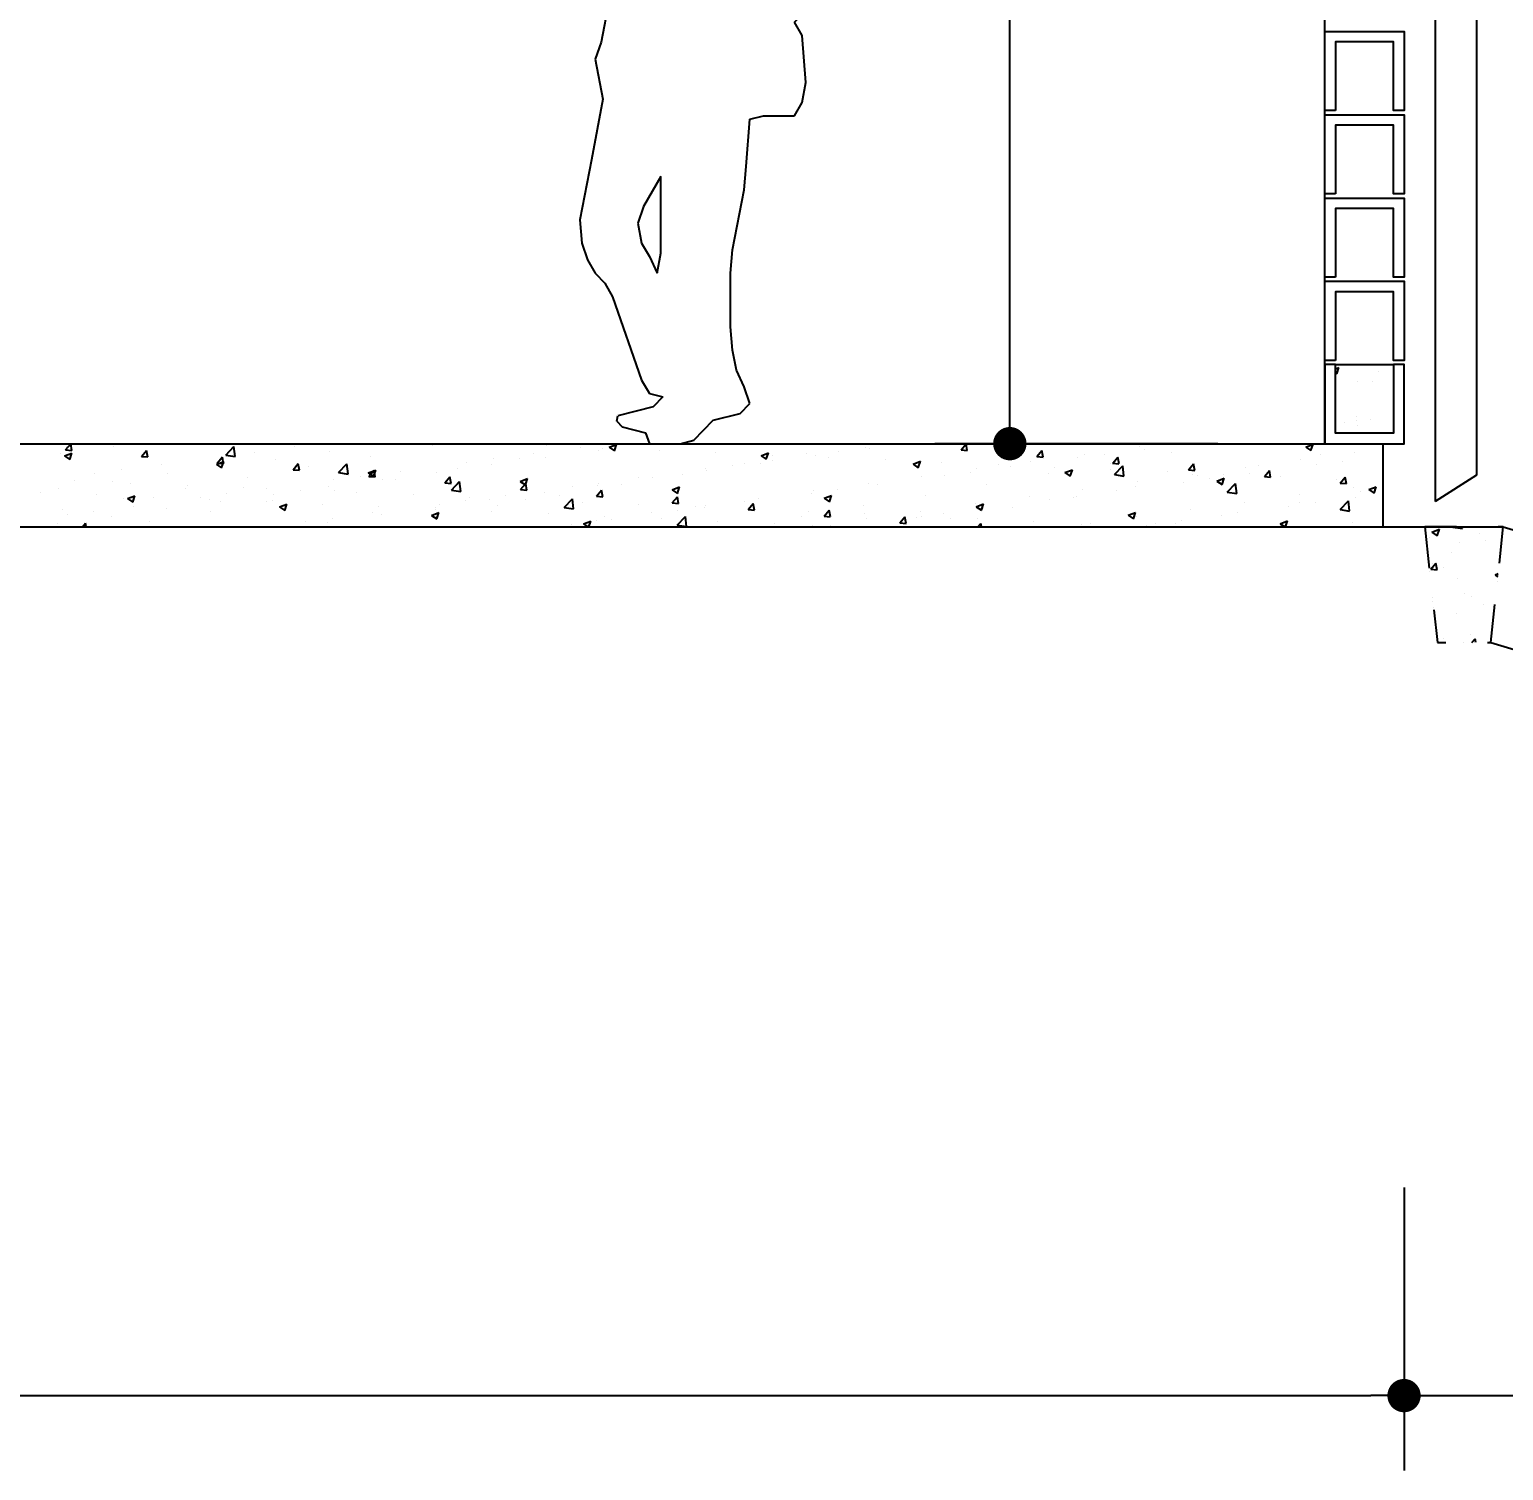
# Model space of a CAD drawing. Extents: x -7.8 to 27.4, y 2.6 to 15.1.
# Drawn here: x 13.325 to 16.866, y 2.578 to 6.039 of the extents above; entities that cross this region are included whole.
import ezdxf

# ---------------------------------------------------------------- set-up
doc = ezdxf.new("R2010")
doc.units = 0
doc.header["$LTSCALE"] = 0.01
doc.header["$PDSIZE"] = -5
doc.linetypes.add('HIDDEN', pattern=[9.525, 6.35, -3.175])
doc.layers.get('0').update_dxf_attribs({"linetype": 'CONTINUOUS'})
doc.layers.get('DEFPOINTS').update_dxf_attribs({"linetype": 'CONTINUOUS'})
for name, color, linetype in [('ANOTAÇÕES', 142, 'CONTINUOUS'), ('CORTE', 7, 'CONTINUOUS'), ('FINO', 141, 'CONTINUOUS')]:
    doc.layers.add(name, color=color, linetype=linetype)
doc.styles.get("Standard").update_dxf_attribs({"font": 'arial.ttf'})
doc.dimstyles.get("Standard").update_dxf_attribs({"dimtxt": 0.15, "dimasz": 0.08, "dimexe": 0.18, "dimexo": 0.0625, "dimgap": 0.05, "dimtad": 1, "dimtoh": 1, "dimzin": 0, "dimblk": 'DOT', "dimcen": 0.09, "dimazin": 3, "dimtfac": 1, "dimtofl": 0, "dimtmove": 0, "dimatfit": 3})

# ---------------------------------------------------------------- blocks, each defined once
blk = doc.blocks.new('3K72D')
at = {"color": 0, "linetype": 'BYBLOCK'}
for p, q in [((-0.013932, 1.750716), (-0.041796, 1.734672)), ((0.051084, 1.766772), (-0.013932, 1.750716)), ((0.088248, 1.766772), (0.051084, 1.766772)), ((0.116112, 1.750716), (0.088248, 1.766772)), ((0.14862, 1.7427), (0.116112, 1.750716)), ((0.176496, 1.726644), (0.14862, 1.7427)), ((-0.041796, 1.734672), (-0.065028, 1.710588)), ((-0.065028, 1.710588), (-0.060384, 1.654416)), ((0.18114, 1.67046), (0.176496, 1.726644)), ((0.171852, 1.622304), (0.18114, 1.67046)), ((-0.060384, 1.654416), (-0.065028, 1.598232)), ((-0.065028, 1.598232), (-0.041796, 1.57416)), ((0.157908, 1.582176), (0.171852, 1.622304)), ((-0.041796, 1.57416), (-0.027864, 1.53402)), ((0.167208, 1.53402), (0.157908, 1.582176)), ((-0.027864, 1.53402), (0.004644, 1.526004)), ((0.004644, 1.526004), (0, 1.46982)), ((0.195072, 1.517976), (0.167208, 1.53402)), ((0.2508, 1.46982), (0.195072, 1.517976)), ((0, 1.46982), (-0.02322, 1.445748)), ((0.274032, 1.445748), (0.2508, 1.46982)), ((-0.02322, 1.445748), (-0.041796, 1.413636)), ((0.301896, 1.429692), (0.274032, 1.445748)), ((0.315828, 1.389564), (0.301896, 1.429692)), ((-0.065028, 1.389564), (-0.083604, 1.357464)), ((-0.041796, 1.413636), (-0.065028, 1.389564)), ((0.315828, 1.325352), (0.315828, 1.389564)), ((-0.083604, 1.357464), (-0.111468, 1.277196)), ((0.325116, 1.277196), (0.315828, 1.325352)), ((-0.111468, 1.277196), (-0.116112, 1.221024)), ((0.325116, 1.212996), (0.325116, 1.277196)), ((-0.116112, 1.221024), (-0.171852, 1.060512)), ((0.334404, 1.16484), (0.325116, 1.212996)), ((0.32976, 1.108656), (0.334404, 1.16484)), ((0.315828, 1.068528), (0.32976, 1.108656)), ((0.297252, 1.036428), (0.315828, 1.068528)), ((-0.171852, 1.060512), (-0.190428, 0.9642)), ((0.274032, 1.012356), (0.297252, 1.036428)), ((0.292608, 0.980244), (0.274032, 1.012356)), ((-0.190428, 0.9642), (-0.20436, 0.924072)), ((0.301896, 0.867888), (0.292608, 0.980244)), ((-0.20436, 0.924072), (-0.185784, 0.82776)), ((0.292608, 0.819732), (0.301896, 0.867888)), ((-0.185784, 0.82776), (-0.213648, 0.682188)), ((0.274032, 0.787632), (0.292608, 0.819732)), ((0.157908, 0.666132), (0.167208, 0.779604)), ((0.167208, 0.779604), (0.199716, 0.787632)), ((0.199716, 0.787632), (0.274032, 0.787632)), ((-0.213648, 0.682188), (-0.241512, 0.53772)), ((-0.04644, 0.64206), (-0.088248, 0.569832)), ((-0.04644, 0.457464), (-0.04644, 0.64206)), ((0.153264, 0.60996), (0.157908, 0.666132)), ((0.1254, 0.465492), (0.153264, 0.60996)), ((-0.088248, 0.569832), (-0.10218, 0.529704)), ((-0.241512, 0.53772), (-0.236868, 0.481548)), ((-0.10218, 0.529704), (-0.092892, 0.481548)), ((-0.236868, 0.481548), (-0.222936, 0.44142)), ((-0.092892, 0.481548), (-0.074316, 0.449436)), ((0.120756, 0.409308), (0.1254, 0.465492)), ((-0.222936, 0.44142), (-0.20436, 0.409308)), ((-0.074316, 0.449436), (-0.05574, 0.409308)), ((-0.05574, 0.409308), (-0.04644, 0.457464)), ((-0.20436, 0.409308), (-0.18114, 0.385236)), ((0.120756, 0.280896), (0.120756, 0.409308)), ((-0.18114, 0.385236), (-0.162564, 0.353136)), ((-0.162564, 0.353136), (-0.092892, 0.152484)), ((0.1254, 0.224724), (0.120756, 0.280896)), ((0.134688, 0.176568), (0.1254, 0.224724)), ((-0.092892, 0.152484), (-0.074316, 0.120384)), ((0.153264, 0.13644), (0.134688, 0.176568)), ((-0.074316, 0.120384), (-0.041796, 0.112356)), ((-0.041796, 0.112356), (-0.065028, 0.088284)), ((0.167208, 0.096312), (0.153264, 0.13644)), ((-0.065028, 0.088284), (-0.150324, 0.067224)), ((0.07896, 0.056184), (0.143976, 0.072228)), ((0.143976, 0.072228), (0.167208, 0.096312)), ((-0.15264, 0.053928), (-0.150324, 0.067224)), ((-0.15264, 0.053928), (-0.139332, 0.040128)), ((-0.139332, 0.040128), (-0.08346, 0.02634)), ((0.032508, 0.008028), (0.07896, 0.056184)), ((-0.08346, 0.02634), (-0.074316, 0)), ((-0.074316, 0), (0, 0)), ((0, 0), (0.032508, 0.008028))]:
    blk.add_line(p, q, dxfattribs=at)
blk = doc.blocks.new('*X20')
at = {"layer": 'FINO'}
for p, q in [((13.3282, 5.0445), (13.3282, 5.0445)), ((13.3282, 5.0445), (13.3282, 5.0445)), ((13.4076, 5.0445), (13.4076, 5.0445)), ((13.4076, 5.0445), (13.4076, 5.0445)), ((13.4117, 5.0297), (13.424, 5.0443)), ((13.4117, 5.0297), (13.4269, 5.0284)), ((13.4142, 5.0385), (13.4142, 5.0385)), ((13.4202, 5.0445), (13.4202, 5.0445)), ((13.4202, 5.0445), (13.4202, 5.0445)), ((13.4202, 5.0445), (13.4202, 5.0445)), ((13.4269, 5.0283), (13.424, 5.0443)), ((13.4289, 5.0445), (13.4289, 5.0445)), ((13.4289, 5.0445), (13.4289, 5.0445)), ((13.5272, 5.0378), (13.5272, 5.0378)), ((13.536, 5.0445), (13.536, 5.0445)), ((13.5468, 5.0445), (13.5468, 5.0445)), ((13.5468, 5.0445), (13.5468, 5.0445)), ((13.5468, 5.0445), (13.5468, 5.0445)), ((13.5835, 5.0445), (13.5835, 5.0445)), ((13.5835, 5.0445), (13.5835, 5.0445)), ((13.5835, 5.0445), (13.5835, 5.0445)), ((13.5939, 5.0138), (13.6062, 5.0284)), ((13.6431, 5.0445), (13.6431, 5.0445)), ((13.6734, 5.0445), (13.6734, 5.0445)), ((13.6734, 5.0445), (13.6734, 5.0445)), ((13.6734, 5.0445), (13.6734, 5.0445)), ((13.7594, 5.0445), (13.7594, 5.0445)), ((13.7594, 5.0445), (13.7594, 5.0445)), ((13.7594, 5.0445), (13.7594, 5.0445)), ((13.7964, 5.0172), (13.8162, 5.0378)), ((13.8, 5.0445), (13.8, 5.0445)), ((13.8, 5.0445), (13.8, 5.0445)), ((13.8, 5.0445), (13.8, 5.0445)), ((13.819, 5.0137), (13.8162, 5.0378)), ((13.8573, 5.0445), (13.8573, 5.0445)), ((13.8573, 5.0445), (13.8573, 5.0445)), ((13.9266, 5.0445), (13.9266, 5.0445)), ((13.9266, 5.0445), (13.9266, 5.0445)), ((13.9266, 5.0445), (13.9266, 5.0445)), ((13.9352, 5.0445), (13.9352, 5.0445)), ((13.9352, 5.0445), (13.9352, 5.0445)), ((13.9352, 5.0445), (13.9352, 5.0445)), ((13.962, 5.0366), (13.962, 5.0366)), ((13.9644, 5.0445), (13.9644, 5.0445)), ((14.0223, 5.0445), (14.0223, 5.0445)), ((14.0532, 5.0445), (14.0532, 5.0445)), ((14.0532, 5.0445), (14.0532, 5.0445)), ((14.0532, 5.0445), (14.0532, 5.0445)), ((14.1111, 5.0445), (14.1111, 5.0445)), ((14.1111, 5.0445), (14.1111, 5.0445)), ((14.1111, 5.0445), (14.1111, 5.0445)), ((14.1771, 5.0433), (14.1771, 5.0433)), ((14.1786, 5.0445), (14.1786, 5.0445)), ((14.1786, 5.0445), (14.1786, 5.0445)), ((14.1798, 5.0445), (14.1798, 5.0445)), ((14.1798, 5.0445), (14.1798, 5.0445)), ((14.1798, 5.0445), (14.1798, 5.0445)), ((14.2857, 5.0445), (14.2857, 5.0445)), ((14.2857, 5.0445), (14.2857, 5.0445)), ((14.287, 5.0445), (14.287, 5.0445)), ((14.287, 5.0445), (14.287, 5.0445)), ((14.287, 5.0445), (14.287, 5.0445)), ((14.2925, 5.0395), (14.2925, 5.0395)), ((14.3064, 5.0445), (14.3064, 5.0445)), ((14.3064, 5.0445), (14.3064, 5.0445)), ((14.3064, 5.0445), (14.3064, 5.0445)), ((14.3928, 5.0445), (14.3928, 5.0445)), ((14.433, 5.0445), (14.433, 5.0445)), ((14.433, 5.0445), (14.433, 5.0445)), ((14.433, 5.0445), (14.433, 5.0445)), ((14.4629, 5.0445), (14.4629, 5.0445)), ((14.5596, 5.0445), (14.5596, 5.0445)), ((14.5596, 5.0445), (14.5596, 5.0445)), ((14.5671, 5.0397), (14.5671, 5.0397)), ((14.607, 5.0445), (14.607, 5.0445)), ((14.607, 5.0445), (14.607, 5.0445)), ((14.6387, 5.0445), (14.6387, 5.0445)), ((14.6496, 5.0346), (14.6496, 5.0346)), ((14.6862, 5.0445), (14.6862, 5.0445)), ((14.6862, 5.0445), (14.6862, 5.0445)), ((14.696, 5.0418), (14.696, 5.0418)), ((14.7026, 5.034), (14.7026, 5.034)), ((14.7142, 5.0445), (14.7142, 5.0445)), ((14.7173, 5.036), (14.7351, 5.0428)), ((14.7173, 5.0359), (14.73, 5.0274)), ((14.73, 5.0274), (14.7351, 5.0428)), ((14.8128, 5.0445), (14.8128, 5.0445)), ((14.8128, 5.0445), (14.8128, 5.0445)), ((14.8146, 5.0445), (14.8146, 5.0445)), ((14.8146, 5.0445), (14.8146, 5.0445)), ((14.8213, 5.0445), (14.8213, 5.0445)), ((14.9394, 5.0445), (14.9394, 5.0445)), ((14.9394, 5.0445), (14.9394, 5.0445)), ((14.9905, 5.0445), (14.9905, 5.0445)), ((14.9905, 5.0445), (14.9905, 5.0445)), ((15.0355, 5.0445), (15.0355, 5.0445)), ((15.0355, 5.0445), (15.0355, 5.0445)), ((15.066, 5.0445), (15.066, 5.0445)), ((15.066, 5.0445), (15.066, 5.0445)), ((15.1426, 5.0445), (15.1426, 5.0445)), ((15.1664, 5.0445), (15.1664, 5.0445)), ((15.1664, 5.0445), (15.1664, 5.0445)), ((15.1926, 5.0445), (15.1926, 5.0445)), ((15.1926, 5.0445), (15.1926, 5.0445)), ((15.3192, 5.0445), (15.3192, 5.0445)), ((15.3192, 5.0445), (15.3192, 5.0445)), ((15.3332, 5.0343), (15.3332, 5.0343)), ((15.3423, 5.0445), (15.3423, 5.0445)), ((15.3423, 5.0445), (15.3423, 5.0445)), ((15.3423, 5.0445), (15.3423, 5.0445)), ((15.3428, 5.0338), (15.3428, 5.0338)), ((15.3568, 5.0445), (15.3568, 5.0445)), ((15.3568, 5.0445), (15.3568, 5.0445)), ((15.3916, 5.0445), (15.3957, 5.0441)), ((15.3957, 5.044), (15.3956, 5.0445)), ((15.4106, 5.0445), (15.4106, 5.0445)), ((15.4106, 5.0445), (15.4106, 5.0445)), ((15.4458, 5.0445), (15.4458, 5.0445)), ((15.4458, 5.0445), (15.4458, 5.0445)), ((15.4639, 5.0445), (15.4639, 5.0445)), ((15.4639, 5.0445), (15.4639, 5.0445)), ((15.5181, 5.0445), (15.5181, 5.0445)), ((15.5181, 5.0445), (15.5181, 5.0445)), ((15.5181, 5.0445), (15.5181, 5.0445)), ((15.5627, 5.0295), (15.575, 5.0441)), ((15.5627, 5.0295), (15.5779, 5.0282)), ((15.571, 5.0445), (15.571, 5.0445)), ((15.5724, 5.0445), (15.5724, 5.0445)), ((15.5724, 5.0445), (15.5724, 5.0445)), ((15.5779, 5.0281), (15.575, 5.044)), ((15.6603, 5.0124), (15.6801, 5.033)), ((15.6829, 5.0089), (15.6801, 5.033)), ((15.694, 5.0445), (15.694, 5.0445)), ((15.694, 5.0445), (15.694, 5.0445)), ((15.694, 5.0445), (15.694, 5.0445)), ((15.699, 5.0445), (15.699, 5.0445)), ((15.699, 5.0445), (15.699, 5.0445)), ((15.7852, 5.0445), (15.7852, 5.0445)), ((15.7852, 5.0445), (15.7852, 5.0445)), ((15.8256, 5.0445), (15.8256, 5.0445)), ((15.8256, 5.0445), (15.8256, 5.0445)), ((15.8699, 5.0445), (15.8699, 5.0445)), ((15.8699, 5.0445), (15.8699, 5.0445)), ((15.8699, 5.0445), (15.8699, 5.0445)), ((15.8923, 5.0445), (15.8923, 5.0445)), ((15.9522, 5.0445), (15.9522, 5.0445)), ((15.9522, 5.0445), (15.9522, 5.0445)), ((15.9906, 5.0377), (15.9906, 5.0377)), ((16.0029, 5.0311), (16.0029, 5.0311)), ((16.0458, 5.0445), (16.0458, 5.0445)), ((16.0458, 5.0445), (16.0458, 5.0445)), ((16.0458, 5.0445), (16.0458, 5.0445)), ((16.0788, 5.0445), (16.0788, 5.0445)), ((16.0788, 5.0445), (16.0788, 5.0445)), ((16.1047, 5.0445), (16.1047, 5.0445)), ((16.2053, 5.0445), (16.2053, 5.0445)), ((16.2053, 5.0445), (16.2053, 5.0445)), ((16.2136, 5.0445), (16.2136, 5.0445)), ((16.2136, 5.0445), (16.2136, 5.0445)), ((16.2216, 5.0445), (16.2216, 5.0445)), ((16.3207, 5.0445), (16.3207, 5.0445)), ((16.3319, 5.0445), (16.3319, 5.0445)), ((16.3319, 5.0445), (16.3319, 5.0445)), ((16.3909, 5.0365), (16.4087, 5.0433)), ((16.3909, 5.0365), (16.4035, 5.028)), ((16.3975, 5.0445), (16.3975, 5.0445)), ((16.4035, 5.028), (16.4087, 5.0433)), ((16.4585, 5.0445), (16.4585, 5.0445)), ((16.4585, 5.0445), (16.4585, 5.0445)), ((16.5349, 5.0445), (16.5349, 5.0445)), ((16.5349, 5.0445), (16.5349, 5.0445)), ((16.5734, 5.0445), (16.5734, 5.0445)), ((16.5745, 5.0435), (16.5745, 5.0435)), ((16.577, 5.0412), (16.577, 5.0412)), ((13.3989, 5.0215), (13.3989, 5.0215)), ((13.4088, 5.0151), (13.4266, 5.0219)), ((13.4088, 5.015), (13.4215, 5.0065)), ((13.4215, 5.0065), (13.4266, 5.0219)), ((13.5939, 5.0138), (13.6091, 5.0125)), ((13.6091, 5.0124), (13.6062, 5.0283)), ((13.6418, 4.9944), (13.6418, 4.9944)), ((13.7739, 4.9947), (13.7917, 5.0015)), ((13.7739, 4.9947), (13.7865, 4.9862)), ((13.7761, 4.9979), (13.7884, 5.0125)), ((13.7761, 4.9979), (13.7913, 4.9965)), ((13.7865, 4.9862), (13.7917, 5.0015)), ((13.7913, 4.9964), (13.7884, 5.0124)), ((13.7964, 5.0172), (13.819, 5.0137)), ((13.8022, 5.0155), (13.8022, 5.0155)), ((13.8658, 5.0239), (13.8658, 5.0239)), ((13.9148, 5.0064), (13.9148, 5.0064)), ((13.9583, 4.9819), (13.9705, 4.9965)), ((13.9735, 4.9805), (13.9705, 4.9964)), ((14.0467, 5.0255), (14.0467, 5.0255)), ((14.0675, 4.9752), (14.0873, 4.9958)), ((14.0901, 4.9717), (14.0873, 4.9958)), ((14.1443, 5.014), (14.1443, 5.014)), ((14.3758, 4.9997), (14.3758, 4.9997)), ((14.4342, 4.9941), (14.4342, 4.9941)), ((14.4394, 5.008), (14.4394, 5.008)), ((14.5015, 5.0091), (14.5015, 5.0091)), ((14.5356, 5.0207), (14.5356, 5.0207)), ((14.5647, 5.012), (14.5647, 5.012)), ((14.693, 5.0282), (14.693, 5.0282)), ((14.8382, 5.0283), (14.8382, 5.0283)), ((14.9738, 5.0225), (14.9738, 5.0225)), ((15.0429, 4.9965), (15.0429, 4.9965)), ((15.0805, 4.9969), (15.0805, 4.9969)), ((15.0824, 5.0156), (15.1002, 5.0224)), ((15.0824, 5.0156), (15.095, 5.0071)), ((15.095, 5.0071), (15.1002, 5.0224)), ((15.1092, 5.0048), (15.1092, 5.0048)), ((15.1094, 5.0168), (15.1094, 5.0168)), ((15.191, 5.0219), (15.191, 5.0219)), ((15.2124, 5.0159), (15.2124, 5.0159)), ((15.245, 5.0111), (15.245, 5.0111)), ((15.2696, 5.0259), (15.2696, 5.0259)), ((15.3806, 5.0054), (15.3806, 5.0054)), ((15.4474, 4.9953), (15.4652, 5.0021)), ((15.4474, 4.9953), (15.46, 4.9867)), ((15.46, 4.9867), (15.4652, 5.0021)), ((15.5162, 4.9996), (15.5162, 4.9996)), ((15.6518, 4.9939), (15.6518, 4.9939)), ((15.6603, 5.0124), (15.6829, 5.0089)), ((15.7304, 5.0024), (15.7304, 5.0024)), ((15.7449, 5.0136), (15.7571, 5.0282)), ((15.7449, 5.0136), (15.76, 5.0123)), ((15.7601, 5.0122), (15.7571, 5.0281)), ((15.8432, 5.0101), (15.8432, 5.0101)), ((15.8587, 5.0187), (15.8587, 5.0187)), ((15.9067, 5.0184), (15.9067, 5.0184)), ((15.9212, 4.9975), (15.9212, 4.9975)), ((15.927, 4.9977), (15.9422, 4.9963)), ((15.9271, 4.9977), (15.9393, 5.0123)), ((15.9423, 4.9962), (15.9393, 5.0121)), ((16.0693, 5.023), (16.0693, 5.023)), ((16.1093, 4.9817), (16.1215, 4.9963)), ((16.1244, 4.9803), (16.1215, 4.9962)), ((16.3781, 5.0064), (16.3781, 5.0064)), ((16.4167, 4.9942), (16.4167, 4.9942)), ((16.4264, 5.018), (16.4264, 5.018)), ((16.4803, 5.0026), (16.4803, 5.0026)), ((16.5086, 5.0243), (16.5086, 5.0243)), ((16.5765, 5.0152), (16.5765, 5.0152)), ((16.577, 5.0153), (16.577, 5.0153)), ((16.577, 4.9946), (16.577, 4.9946)), ((16.577, 4.9946), (16.577, 4.9946)), ((13.482, 4.9734), (13.482, 4.9734)), ((13.5456, 4.9817), (13.5456, 4.9817)), ((13.6561, 4.9723), (13.6561, 4.9723)), ((13.7865, 4.9902), (13.7865, 4.9902)), ((13.8481, 4.9632), (13.8481, 4.9632)), ((13.9583, 4.9819), (13.9734, 4.9806)), ((13.9962, 4.9886), (13.9962, 4.9886)), ((14.0675, 4.9751), (14.0901, 4.9716)), ((14.1192, 4.9659), (14.1192, 4.9659)), ((14.1389, 4.9744), (14.1567, 4.9812)), ((14.1389, 4.9744), (14.1515, 4.9658)), ((14.1404, 4.966), (14.1556, 4.9647)), ((14.1405, 4.966), (14.1527, 4.9806)), ((14.1515, 4.9658), (14.1567, 4.9812)), ((14.1557, 4.9646), (14.1527, 4.9805)), ((14.174, 4.9588), (14.174, 4.9588)), ((14.2052, 4.9583), (14.2052, 4.9583)), ((14.2154, 4.9785), (14.2154, 4.9785)), ((14.3023, 4.975), (14.3023, 4.975)), ((14.3227, 4.9501), (14.3349, 4.9646)), ((14.3378, 4.9486), (14.3349, 4.9645)), ((14.3533, 4.9837), (14.3533, 4.9837)), ((14.5039, 4.954), (14.5217, 4.9609)), ((14.5166, 4.9455), (14.5217, 4.9609)), ((14.789, 4.9627), (14.789, 4.9627)), ((14.8218, 4.9627), (14.8218, 4.9627)), ((14.8947, 4.9711), (14.8947, 4.9711)), ((14.9494, 4.9838), (14.9494, 4.9838)), ((14.9522, 4.9806), (14.9522, 4.9806)), ((15.013, 4.9922), (15.013, 4.9922)), ((15.468, 4.9655), (15.468, 4.9655)), ((15.523, 4.9679), (15.523, 4.9679)), ((15.5865, 4.9763), (15.5865, 4.9763)), ((15.6, 4.9845), (15.6, 4.9845)), ((15.6827, 4.9889), (15.6827, 4.9889)), ((15.773, 4.9721), (15.773, 4.9721)), ((15.7874, 4.9882), (15.7874, 4.9882)), ((15.8124, 4.9749), (15.8302, 4.9817)), ((15.8124, 4.9749), (15.8251, 4.9664)), ((15.8251, 4.9664), (15.8302, 4.9817)), ((15.923, 4.9824), (15.923, 4.9824)), ((15.9314, 4.9704), (15.9511, 4.991)), ((15.9314, 4.9703), (15.954, 4.9668)), ((15.9539, 4.9668), (15.9511, 4.991)), ((16.0585, 4.9767), (16.0585, 4.9767)), ((16.1092, 4.9817), (16.1244, 4.9804)), ((16.1179, 4.9711), (16.1179, 4.9711)), ((16.1301, 4.9672), (16.1301, 4.9672)), ((16.1601, 4.9604), (16.1601, 4.9604)), ((16.1775, 4.9546), (16.1953, 4.9614)), ((16.1901, 4.9461), (16.1953, 4.9614)), ((16.1941, 4.971), (16.1941, 4.971)), ((16.2462, 4.9873), (16.2462, 4.9873)), ((16.2563, 4.9731), (16.2563, 4.9731)), ((16.2783, 4.9926), (16.2783, 4.9926)), ((16.2914, 4.9658), (16.3066, 4.9644)), ((16.2915, 4.9658), (16.3037, 4.9804)), ((16.3066, 4.9643), (16.3037, 4.9803)), ((16.3297, 4.9653), (16.3297, 4.9653)), ((16.4653, 4.9595), (16.4653, 4.9595)), ((16.4736, 4.9498), (16.4859, 4.9644)), ((16.4888, 4.9484), (16.4859, 4.9643)), ((16.577, 4.969), (16.577, 4.969)), ((13.3508, 4.9274), (13.3508, 4.9274)), ((13.3958, 4.937), (13.3958, 4.937)), ((13.4329, 4.9558), (13.4329, 4.9558)), ((13.5241, 4.9532), (13.5241, 4.9532)), ((13.5685, 4.95), (13.5685, 4.95)), ((13.7, 4.9378), (13.7, 4.9378)), ((13.704, 4.9443), (13.704, 4.9443)), ((13.799, 4.9237), (13.799, 4.9237)), ((13.8396, 4.9386), (13.8396, 4.9386)), ((13.8952, 4.9364), (13.8952, 4.9364)), ((13.9752, 4.9329), (13.9752, 4.9329)), ((14.0436, 4.9409), (14.0436, 4.9409)), ((14.0556, 4.9575), (14.0556, 4.9575)), ((14.0571, 4.9328), (14.0571, 4.9328)), ((14.1108, 4.9271), (14.1108, 4.9271)), ((14.3226, 4.9501), (14.3378, 4.9487)), ((14.3386, 4.9331), (14.3583, 4.9538)), ((14.3386, 4.9331), (14.3612, 4.9296)), ((14.3611, 4.9296), (14.3583, 4.9537)), ((14.5039, 4.954), (14.5166, 4.9455)), ((14.5048, 4.9341), (14.5171, 4.9487)), ((14.5048, 4.9341), (14.52, 4.9328)), ((14.52, 4.9327), (14.5171, 4.9486)), ((14.5616, 4.9274), (14.5616, 4.9274)), ((14.6292, 4.9416), (14.6292, 4.9416)), ((14.687, 4.9182), (14.6993, 4.9328)), ((14.6899, 4.9437), (14.6899, 4.9437)), ((14.6928, 4.95), (14.6928, 4.95)), ((14.7022, 4.9167), (14.6993, 4.9327)), ((14.7466, 4.9457), (14.7466, 4.9457)), ((14.869, 4.9337), (14.8867, 4.9405)), ((14.869, 4.9337), (14.8816, 4.9252)), ((14.8816, 4.9252), (14.8867, 4.9405)), ((15.2028, 4.9258), (15.2028, 4.9258)), ((15.2093, 4.9314), (15.2093, 4.9314)), ((15.2663, 4.9341), (15.2663, 4.9341)), ((15.3397, 4.9492), (15.3397, 4.9492)), ((15.3625, 4.9468), (15.3625, 4.9468)), ((15.6249, 4.9467), (15.6249, 4.9467)), ((15.8556, 4.9341), (15.8556, 4.9341)), ((15.9361, 4.9309), (15.9361, 4.9309)), ((15.982, 4.9418), (15.982, 4.9418)), ((15.9875, 4.9532), (15.9875, 4.9532)), ((16.0965, 4.952), (16.0965, 4.952)), ((16.1775, 4.9546), (16.1901, 4.9461)), ((16.2024, 4.9283), (16.2222, 4.9489)), ((16.2024, 4.9283), (16.225, 4.9248)), ((16.225, 4.9248), (16.2222, 4.9489)), ((16.4736, 4.9498), (16.4888, 4.9485)), ((16.5055, 4.9397), (16.5055, 4.9397)), ((16.5234, 4.9291), (16.5234, 4.9291)), ((16.5425, 4.9342), (16.5603, 4.9411)), ((16.5425, 4.9342), (16.5551, 4.9257)), ((16.5551, 4.9257), (16.5603, 4.9411)), ((16.577, 4.9239), (16.577, 4.9239)), ((13.4037, 4.8869), (13.4037, 4.8869)), ((13.4864, 4.9217), (13.4864, 4.9217)), ((13.5518, 4.9123), (13.5518, 4.9123)), ((13.5604, 4.9128), (13.5731, 4.9043)), ((13.5605, 4.9128), (13.5782, 4.9196)), ((13.5731, 4.9043), (13.5782, 4.9196)), ((13.575, 4.8942), (13.575, 4.8942)), ((13.622, 4.9159), (13.622, 4.9159)), ((13.653, 4.8877), (13.653, 4.8877)), ((13.7354, 4.9153), (13.7354, 4.9153)), ((13.7576, 4.9102), (13.7576, 4.9102)), ((13.7834, 4.9056), (13.7834, 4.9056)), ((13.8932, 4.9045), (13.8932, 4.9045)), ((13.909, 4.9074), (13.909, 4.9074)), ((13.9117, 4.9219), (13.9117, 4.9219)), ((13.9255, 4.8924), (13.9433, 4.8993)), ((13.9255, 4.8924), (13.9381, 4.8839)), ((13.9381, 4.8839), (13.9433, 4.8993)), ((14.0288, 4.8987), (14.0288, 4.8987)), ((14.1644, 4.893), (14.1644, 4.893)), ((14.2464, 4.9214), (14.2464, 4.9214)), ((14.2992, 4.8905), (14.2992, 4.8905)), ((14.3, 4.8873), (14.3, 4.8873)), ((14.309, 4.8995), (14.309, 4.8995)), ((14.3726, 4.9078), (14.3726, 4.9078)), ((14.382, 4.9157), (14.382, 4.9157)), ((14.4312, 4.9095), (14.4312, 4.9095)), ((14.4503, 4.8948), (14.4503, 4.8948)), ((14.4688, 4.9205), (14.4688, 4.9205)), ((14.5176, 4.9099), (14.5176, 4.9099)), ((14.5985, 4.9202), (14.5985, 4.9202)), ((14.6096, 4.8911), (14.6294, 4.9117)), ((14.6096, 4.8911), (14.6322, 4.8876)), ((14.6322, 4.8876), (14.6294, 4.9117)), ((14.6532, 4.9042), (14.6532, 4.9042)), ((14.687, 4.9182), (14.7022, 4.9168)), ((14.7888, 4.8985), (14.7888, 4.8985)), ((14.8692, 4.9022), (14.8815, 4.9168)), ((14.8692, 4.9022), (14.8844, 4.9009)), ((14.8844, 4.9008), (14.8815, 4.9167)), ((14.9244, 4.8928), (14.9244, 4.8928)), ((14.9462, 4.892), (14.9462, 4.892)), ((14.9491, 4.8961), (14.9491, 4.8961)), ((15.0423, 4.9046), (15.0423, 4.9046)), ((15.0514, 4.8863), (15.0636, 4.9009)), ((15.06, 4.887), (15.06, 4.887)), ((15.0666, 4.8849), (15.0636, 4.9008)), ((15.0774, 4.9123), (15.0774, 4.9123)), ((15.234, 4.9133), (15.2518, 4.9202)), ((15.234, 4.9133), (15.2466, 4.9048)), ((15.2466, 4.9048), (15.2518, 4.9202)), ((15.3286, 4.8958), (15.3286, 4.8958)), ((15.4768, 4.9212), (15.4768, 4.9212)), ((15.5969, 4.9), (15.5969, 4.9)), ((15.599, 4.893), (15.6168, 4.8998)), ((15.599, 4.893), (15.6117, 4.8845)), ((15.6117, 4.8845), (15.6168, 4.8998)), ((15.6159, 4.8888), (15.6159, 4.8888)), ((15.6858, 4.8909), (15.6858, 4.8909)), ((15.7273, 4.9179), (15.7273, 4.9179)), ((15.7763, 4.9099), (15.7763, 4.9099)), ((15.8339, 4.9163), (15.8339, 4.9163)), ((15.8399, 4.9183), (15.8399, 4.9183)), ((16.2431, 4.9028), (16.2431, 4.9028)), ((16.3499, 4.894), (16.3499, 4.894)), ((16.3751, 4.9218), (16.3751, 4.9218)), ((16.3753, 4.9037), (16.3753, 4.9037)), ((16.4135, 4.9024), (16.4135, 4.9024)), ((16.4735, 4.8863), (16.4933, 4.9069)), ((16.4961, 4.8828), (16.4933, 4.9069)), ((16.5097, 4.9151), (16.5097, 4.9151)), ((16.577, 4.9124), (16.577, 4.9124)), ((16.577, 4.9124), (16.577, 4.9124)), ((13.3928, 4.8524), (13.3928, 4.8524)), ((13.4152, 4.8732), (13.4152, 4.8732)), ((13.4519, 4.8445), (13.4592, 4.8533)), ((13.4608, 4.8445), (13.4592, 4.8532)), ((13.4788, 4.8816), (13.4788, 4.8816)), ((13.5211, 4.8687), (13.5211, 4.8687)), ((13.6127, 4.8566), (13.6127, 4.8566)), ((13.7608, 4.882), (13.7608, 4.882)), ((13.9888, 4.8573), (13.9888, 4.8573)), ((14.0405, 4.8563), (14.0405, 4.8563)), ((14.0524, 4.8657), (14.0524, 4.8657)), ((14.1486, 4.8784), (14.1486, 4.8784)), ((14.1709, 4.8742), (14.1709, 4.8742)), ((14.2905, 4.8721), (14.3083, 4.8789)), ((14.2905, 4.8721), (14.3031, 4.8636)), ((14.3022, 4.8694), (14.3022, 4.8694)), ((14.3031, 4.8636), (14.3083, 4.8789)), ((14.4356, 4.8816), (14.4356, 4.8816)), ((14.5711, 4.8758), (14.5711, 4.8758)), ((14.6555, 4.8518), (14.6733, 4.8586)), ((14.6555, 4.8518), (14.6663, 4.8445)), ((14.6686, 4.8445), (14.6733, 4.8586)), ((14.6868, 4.8591), (14.6868, 4.8591)), ((14.7067, 4.8701), (14.7067, 4.8701)), ((14.7222, 4.8625), (14.7222, 4.8625)), ((14.8187, 4.8782), (14.8187, 4.8782)), ((14.8423, 4.8644), (14.8423, 4.8644)), ((14.8807, 4.8491), (14.9005, 4.8697)), ((14.8826, 4.8836), (14.8826, 4.8836)), ((14.9033, 4.8455), (14.9005, 4.8697)), ((14.9779, 4.8586), (14.9779, 4.8586)), ((15.0514, 4.8863), (15.0666, 4.885)), ((15.1135, 4.8529), (15.1135, 4.8529)), ((15.1805, 4.8704), (15.1805, 4.8704)), ((15.1955, 4.8813), (15.1955, 4.8813)), ((15.2336, 4.8704), (15.2458, 4.885)), ((15.2336, 4.8704), (15.2487, 4.869)), ((15.2488, 4.8689), (15.2458, 4.8848)), ((15.3311, 4.8756), (15.3311, 4.8756)), ((15.3367, 4.8647), (15.3367, 4.8647)), ((15.4157, 4.8544), (15.4309, 4.8531)), ((15.4158, 4.8544), (15.428, 4.869)), ((15.4309, 4.853), (15.428, 4.8689)), ((15.4561, 4.8677), (15.4561, 4.8677)), ((15.465, 4.8809), (15.465, 4.8809)), ((15.4667, 4.8698), (15.4667, 4.8698)), ((15.5197, 4.8761), (15.5197, 4.8761)), ((15.5376, 4.8655), (15.5376, 4.8655)), ((15.6023, 4.8641), (15.6023, 4.8641)), ((15.603, 4.8445), (15.6102, 4.8531)), ((15.6118, 4.8445), (15.6102, 4.853)), ((15.7379, 4.8584), (15.7379, 4.8584)), ((15.8735, 4.8527), (15.8735, 4.8527)), ((15.964, 4.8726), (15.9767, 4.8641)), ((15.9641, 4.8727), (15.9818, 4.8795)), ((15.9767, 4.8641), (15.9818, 4.8795)), ((15.9844, 4.8686), (15.9844, 4.8686)), ((16.0297, 4.8519), (16.0297, 4.8519)), ((16.079, 4.8529), (16.079, 4.8529)), ((16.0933, 4.8602), (16.0933, 4.8602)), ((16.1148, 4.8865), (16.1148, 4.8865)), ((16.1895, 4.8729), (16.1895, 4.8729)), ((16.2271, 4.8783), (16.2271, 4.8783)), ((16.3291, 4.8523), (16.3469, 4.8591)), ((16.3291, 4.8523), (16.3407, 4.8445)), ((16.342, 4.8445), (16.3469, 4.8591)), ((16.4735, 4.8862), (16.4961, 4.8827)), ((16.5024, 4.8551), (16.5024, 4.8551)), ((13.3543, 4.8445), (13.3543, 4.8445)), ((13.3824, 4.8445), (13.3824, 4.8445)), ((13.3824, 4.8445), (13.3824, 4.8445)), ((13.3824, 4.8445), (13.3824, 4.8445)), ((13.45, 4.8445), (13.45, 4.8445)), ((13.45, 4.8445), (13.45, 4.8445)), ((13.4809, 4.8445), (13.4809, 4.8445)), ((13.4896, 4.8445), (13.4896, 4.8445)), ((13.5967, 4.8445), (13.5967, 4.8445)), ((13.5967, 4.8445), (13.5967, 4.8445)), ((13.6075, 4.8445), (13.6075, 4.8445)), ((13.6259, 4.8445), (13.6259, 4.8445)), ((13.7038, 4.8445), (13.7038, 4.8445)), ((13.7038, 4.8445), (13.7038, 4.8445)), ((13.7038, 4.8445), (13.7038, 4.8445)), ((13.7341, 4.8445), (13.7341, 4.8445)), ((13.8017, 4.8445), (13.8017, 4.8445)), ((13.8109, 4.8445), (13.8109, 4.8445)), ((13.8607, 4.8445), (13.8607, 4.8445)), ((13.8914, 4.8445), (13.8914, 4.8445)), ((13.8914, 4.8445), (13.8914, 4.8445)), ((13.918, 4.8445), (13.918, 4.8445)), ((13.918, 4.8445), (13.918, 4.8445)), ((13.9776, 4.8445), (13.9776, 4.8445)), ((13.9873, 4.8445), (13.9873, 4.8445)), ((14.0251, 4.8445), (14.0251, 4.8445)), ((14.0251, 4.8445), (14.0251, 4.8445)), ((14.1139, 4.8445), (14.1139, 4.8445)), ((14.1322, 4.8445), (14.1322, 4.8445)), ((14.1322, 4.8445), (14.1322, 4.8445)), ((14.1322, 4.8445), (14.1322, 4.8445)), ((14.1535, 4.8445), (14.1535, 4.8445)), ((14.2393, 4.8445), (14.2393, 4.8445)), ((14.2405, 4.8445), (14.2405, 4.8445)), ((14.3464, 4.8445), (14.3464, 4.8445)), ((14.3464, 4.8445), (14.3464, 4.8445)), ((14.3671, 4.8445), (14.3671, 4.8445)), ((14.4535, 4.8445), (14.4535, 4.8445)), ((14.4535, 4.8445), (14.4535, 4.8445)), ((14.4535, 4.8445), (14.4535, 4.8445)), ((14.4937, 4.8445), (14.4937, 4.8445)), ((14.5606, 4.8445), (14.5606, 4.8445)), ((14.5856, 4.8445), (14.5856, 4.8445)), ((14.5856, 4.8445), (14.5856, 4.8445)), ((14.5856, 4.8445), (14.5856, 4.8445)), ((14.6203, 4.8445), (14.6203, 4.8445)), ((14.626, 4.8498), (14.626, 4.8498)), ((14.6677, 4.8445), (14.6677, 4.8445)), ((14.7469, 4.8445), (14.7469, 4.8445)), ((14.7748, 4.8445), (14.7748, 4.8445)), ((14.7748, 4.8445), (14.7748, 4.8445)), ((14.8735, 4.8445), (14.8735, 4.8445)), ((14.8807, 4.849), (14.9033, 4.8455)), ((14.8819, 4.8445), (14.8819, 4.8445)), ((14.8819, 4.8445), (14.8819, 4.8445)), ((14.8819, 4.8445), (14.8819, 4.8445)), ((14.989, 4.8445), (14.989, 4.8445)), ((15.0001, 4.8445), (15.0001, 4.8445)), ((15.0324, 4.845), (15.0324, 4.845)), ((15.0329, 4.8445), (15.0329, 4.8445)), ((15.0329, 4.8445), (15.0329, 4.8445)), ((15.0961, 4.8445), (15.0961, 4.8445)), ((15.0961, 4.8445), (15.0961, 4.8445)), ((15.1267, 4.8445), (15.1267, 4.8445)), ((15.2032, 4.8445), (15.2032, 4.8445)), ((15.2032, 4.8445), (15.2032, 4.8445)), ((15.2062, 4.8468), (15.2062, 4.8468)), ((15.2088, 4.8445), (15.2088, 4.8445)), ((15.2088, 4.8445), (15.2088, 4.8445)), ((15.2491, 4.8472), (15.2491, 4.8472)), ((15.2533, 4.8445), (15.2533, 4.8445)), ((15.2797, 4.8445), (15.2797, 4.8445)), ((15.2957, 4.8466), (15.2957, 4.8466)), ((15.3104, 4.8445), (15.3104, 4.8445)), ((15.3104, 4.8445), (15.3104, 4.8445)), ((15.3104, 4.8445), (15.3104, 4.8445)), ((15.3799, 4.8445), (15.3799, 4.8445)), ((15.3799, 4.8445), (15.3799, 4.8445)), ((15.3846, 4.8445), (15.3846, 4.8445)), ((15.3846, 4.8445), (15.3846, 4.8445)), ((15.4175, 4.8445), (15.4175, 4.8445)), ((15.5065, 4.8445), (15.5065, 4.8445)), ((15.5065, 4.8445), (15.5065, 4.8445)), ((15.5246, 4.8445), (15.5246, 4.8445)), ((15.5246, 4.8445), (15.5246, 4.8445)), ((15.5605, 4.8445), (15.5605, 4.8445)), ((15.6317, 4.8445), (15.6317, 4.8445)), ((15.6317, 4.8445), (15.6317, 4.8445)), ((15.6317, 4.8445), (15.6317, 4.8445)), ((15.6331, 4.8445), (15.6331, 4.8445)), ((15.6331, 4.8445), (15.6331, 4.8445)), ((15.7364, 4.8445), (15.7364, 4.8445)), ((15.7388, 4.8445), (15.7388, 4.8445)), ((15.7597, 4.8445), (15.7597, 4.8445)), ((15.7597, 4.8445), (15.7597, 4.8445)), ((15.8459, 4.8445), (15.8459, 4.8445)), ((15.8525, 4.8496), (15.8525, 4.8496)), ((15.8863, 4.8445), (15.8863, 4.8445)), ((15.8863, 4.8445), (15.8863, 4.8445)), ((15.9123, 4.8445), (15.9123, 4.8445)), ((15.953, 4.8445), (15.953, 4.8445)), ((15.953, 4.8445), (15.953, 4.8445)), ((15.9738, 4.8445), (15.9738, 4.8445)), ((15.9738, 4.8445), (15.9738, 4.8445)), ((16.0091, 4.8469), (16.0091, 4.8469)), ((16.0129, 4.8445), (16.0129, 4.8445)), ((16.0129, 4.8445), (16.0129, 4.8445)), ((16.0601, 4.8445), (16.0601, 4.8445)), ((16.0601, 4.8445), (16.0601, 4.8445)), ((16.0601, 4.8445), (16.0601, 4.8445)), ((16.1672, 4.8445), (16.1672, 4.8445)), ((16.2743, 4.8445), (16.2743, 4.8445)), ((16.2743, 4.8445), (16.2743, 4.8445)), ((16.3814, 4.8445), (16.3814, 4.8445)), ((16.3814, 4.8445), (16.3814, 4.8445)), ((16.3814, 4.8445), (16.3814, 4.8445)), ((16.4885, 4.8445), (16.4885, 4.8445)), ((16.4885, 4.8445), (16.4885, 4.8445)), ((16.4885, 4.8445), (16.4885, 4.8445))]:
    blk.add_line(p, q, dxfattribs=at)
blk = doc.blocks.new('*X22')
at = {"layer": 'FINO'}
for p, q in [((16.462, 5.2243), (16.4705, 5.2275)), ((16.462, 5.2144), (16.4653, 5.2122)), ((16.4653, 5.2122), (16.4705, 5.2275)), ((16.5401, 5.2345), (16.5401, 5.2345)), ((16.5401, 5.2345), (16.5401, 5.2345)), ((16.5419, 5.2345), (16.5419, 5.2345)), ((16.5419, 5.2345), (16.5419, 5.2345)), ((16.5419, 5.2345), (16.5419, 5.2345)), ((16.5653, 5.2184), (16.5653, 5.2184)), ((16.5683, 5.2345), (16.5683, 5.2345)), ((16.5683, 5.2345), (16.5683, 5.2345)), ((16.462, 5.2036), (16.462, 5.2036)), ((16.462, 5.2036), (16.462, 5.2036)), ((16.462, 5.2036), (16.462, 5.2036)), ((16.462, 5.1829), (16.462, 5.1829)), ((16.462, 5.1829), (16.462, 5.1829)), ((16.4624, 5.1722), (16.462, 5.1758)), ((16.462, 5.1723), (16.4624, 5.1722)), ((16.5147, 5.1934), (16.5147, 5.1934)), ((16.5504, 5.1946), (16.5504, 5.1946)), ((16.602, 5.1781), (16.602, 5.1781)), ((16.602, 5.1781), (16.602, 5.1781)), ((16.462, 5.1529), (16.462, 5.1529)), ((16.462, 5.1529), (16.462, 5.1529)), ((16.462, 5.1529), (16.462, 5.1529)), ((16.462, 5.1466), (16.462, 5.1466)), ((16.462, 5.1466), (16.462, 5.1466)), ((16.462, 5.1466), (16.462, 5.1466)), ((16.462, 5.1229), (16.462, 5.1229)), ((16.462, 5.1229), (16.462, 5.1229)), ((16.462, 5.1229), (16.462, 5.1229)), ((16.5117, 5.1088), (16.5117, 5.1088)), ((16.5137, 5.0992), (16.5137, 5.0992)), ((16.5471, 5.1027), (16.5471, 5.1027)), ((16.602, 5.11), (16.602, 5.11)), ((16.602, 5.11), (16.602, 5.11)), ((16.462, 5.0915), (16.462, 5.0915)), ((16.462, 5.0915), (16.462, 5.0915)), ((16.462, 5.0707), (16.462, 5.0707)), ((16.462, 5.0707), (16.462, 5.0707)), ((16.462, 5.0707), (16.462, 5.0707)), ((16.4836, 5.0944), (16.4836, 5.0944)), ((16.5159, 5.0886), (16.5159, 5.0886)), ((16.5459, 5.0695), (16.5459, 5.0695)), ((16.5459, 5.0695), (16.5459, 5.0695)), ((16.5461, 5.0695), (16.5461, 5.0695)), ((16.5461, 5.0695), (16.5461, 5.0695)), ((16.5675, 5.0695), (16.5675, 5.0695)), ((16.602, 5.096), (16.602, 5.096)), ((16.602, 5.096), (16.602, 5.096))]:
    blk.add_line(p, q, dxfattribs=at)
blk = doc.blocks.new('*X59')
at = {"layer": 'FINO'}
for p, q in [((16.679, 4.8263), (16.679, 4.8263)), ((16.679, 4.8263), (16.679, 4.8263)), ((16.6793, 4.8232), (16.6793, 4.8232)), ((16.6793, 4.8232), (16.6793, 4.8232)), ((16.6793, 4.8232), (16.6793, 4.8232)), ((16.687, 4.8183), (16.687, 4.8183)), ((16.6941, 4.832), (16.7119, 4.8388)), ((16.6941, 4.832), (16.7067, 4.8234)), ((16.7027, 4.8445), (16.7027, 4.8445)), ((16.7067, 4.8234), (16.7119, 4.8388)), ((16.7446, 4.8442), (16.7449, 4.8445)), ((16.7446, 4.8442), (16.7672, 4.8407)), ((16.7672, 4.8407), (16.7667, 4.8445)), ((16.7725, 4.8445), (16.7725, 4.8445)), ((16.7725, 4.8445), (16.7725, 4.8445)), ((16.7725, 4.8445), (16.7725, 4.8445)), ((16.7917, 4.8445), (16.7917, 4.8445)), ((16.7917, 4.8445), (16.7917, 4.8445)), ((16.7917, 4.8445), (16.7917, 4.8445)), ((16.8092, 4.8284), (16.8092, 4.8284)), ((16.6837, 4.7822), (16.6837, 4.7822)), ((16.7406, 4.7842), (16.7406, 4.7842)), ((16.7595, 4.8059), (16.7595, 4.8059)), ((16.8226, 4.8126), (16.8226, 4.8126)), ((16.8588, 4.783), (16.8588, 4.783)), ((16.8588, 4.783), (16.8588, 4.783)), ((16.8595, 4.7891), (16.8595, 4.7891)), ((16.8595, 4.7891), (16.8595, 4.7891)), ((16.6866, 4.7556), (16.6866, 4.7556)), ((16.6872, 4.7504), (16.6872, 4.7504)), ((16.6872, 4.7504), (16.6872, 4.7504)), ((16.6911, 4.7428), (16.7033, 4.7574)), ((16.6963, 4.7568), (16.6963, 4.7568)), ((16.7062, 4.7414), (16.7033, 4.7573)), ((16.7219, 4.7472), (16.7219, 4.7472)), ((16.8567, 4.778), (16.8567, 4.778)), ((16.6887, 4.7366), (16.6887, 4.7366)), ((16.6887, 4.7366), (16.6887, 4.7366)), ((16.691, 4.7428), (16.7062, 4.7415)), ((16.7564, 4.7213), (16.7564, 4.7213)), ((16.8457, 4.7297), (16.8534, 4.7326)), ((16.8457, 4.7297), (16.8526, 4.7251)), ((16.8513, 4.7136), (16.8513, 4.7136)), ((16.6954, 4.6745), (16.6954, 4.6745)), ((16.6954, 4.6745), (16.6954, 4.6745)), ((16.7721, 4.6834), (16.7721, 4.6834)), ((16.7899, 4.6778), (16.7899, 4.6778)), ((16.6963, 4.6655), (16.6963, 4.6655)), ((16.6963, 4.6655), (16.6963, 4.6655)), ((16.698, 4.65), (16.698, 4.65)), ((16.698, 4.65), (16.698, 4.65)), ((16.698, 4.65), (16.698, 4.65)), ((16.8189, 4.6584), (16.8189, 4.6584)), ((16.7533, 4.6368), (16.7533, 4.6368)), ((16.7031, 4.6034), (16.7031, 4.6034)), ((16.7031, 4.6034), (16.7031, 4.6034)), ((16.7031, 4.6034), (16.7031, 4.6034)), ((16.7036, 4.5986), (16.7036, 4.5986)), ((16.7036, 4.5986), (16.7036, 4.5986)), ((16.7061, 4.5754), (16.7061, 4.5754)), ((16.7061, 4.5754), (16.7061, 4.5754)), ((16.723, 4.5776), (16.723, 4.5776)), ((16.7866, 4.586), (16.7866, 4.586)), ((16.7897, 4.5667), (16.798, 4.5754)), ((16.7991, 4.5667), (16.7981, 4.5754)), ((16.8383, 4.5928), (16.8383, 4.5928)), ((16.8383, 4.5928), (16.8383, 4.5928)), ((16.7691, 4.5667), (16.7691, 4.5667)), ((16.7691, 4.5667), (16.7691, 4.5667)), ((16.7691, 4.5667), (16.7691, 4.5667))]:
    blk.add_line(p, q, dxfattribs=at)
blk = doc.blocks.new('_DOT')
at = {"color": 0, "linetype": 'BYBLOCK'}
blk.add_line((-0.5, 0), (-1, 0), dxfattribs=at)
at = {"color": 0, "linetype": 'BYBLOCK', "const_width": 0.5}
blk.add_lwpolyline([(-0.25, 0, 1), (0.25, 0, 1)], format="xyb", close=True, dxfattribs=at)
blk = doc.blocks.new('*D6')
at = {"layer": 'ANOTAÇÕES', "color": 0}
for p, q in [((16.895, 6.2445), (17.575, 6.2445)), ((17.395, 5.1245), (17.395, 6.1645)), ((16.895, 5.0445), (17.575, 5.0445))]:
    blk.add_line(p, q, dxfattribs=at)
at = {"layer": 'DEFPOINTS', "color": 0}
for p in [(16.437, 6.2445), (17.395, 6.2445), (16.437, 5.0445)]:
    blk.add_point(p, dxfattribs=at)
at = {"layer": 'ANOTAÇÕES', "color": 0, "xscale": 0.08, "yscale": 0.08, "zscale": 0.08}
for p, rotation in [((17.395, 6.2445), 90), ((17.395, 5.0445), 270)]:
    blk.add_blockref('_DOT', p, dxfattribs=dict(at, rotation=rotation))
at = {"layer": 'ANOTAÇÕES', "color": 0, "linetype": 'CONTINUOUS'}
blk.add_text('1.20', height=0.15, rotation=90, dxfattribs=at).set_placement((17.3422, 5.4342))
blk = doc.blocks.new('*D9')
at = {"layer": 'ANOTAÇÕES', "color": 0}
for p, q in [((16.18, 7.6492), (15.5, 7.6492)), ((15.68, 5.1245), (15.68, 7.5692)), ((16.18, 5.0445), (15.5, 5.0445))]:
    blk.add_line(p, q, dxfattribs=at)
at = {"layer": 'DEFPOINTS', "color": 0}
for p in [(15.68, 7.6492), (16.532, 7.6492), (16.437, 5.0445)]:
    blk.add_point(p, dxfattribs=at)
at = {"layer": 'ANOTAÇÕES', "color": 0, "xscale": 0.08, "yscale": 0.08, "zscale": 0.08}
for p, rotation in [((15.68, 7.6492), 90), ((15.68, 5.0445), 270)]:
    blk.add_blockref('_DOT', p, dxfattribs=dict(at, rotation=rotation))
at = {"layer": 'ANOTAÇÕES', "color": 0, "linetype": 'CONTINUOUS'}
blk.add_text('2.60', height=0.15, rotation=90, dxfattribs=at).set_placement((15.6272, 6.1449))
blk = doc.blocks.new('*D10')
at = {"layer": 'ANOTAÇÕES', "color": 0}
for p, q in [((17.3697, 8.0912), (18.0497, 8.0912)), ((17.8697, 5.1245), (17.8697, 8.0112)), ((17.3697, 5.0445), (18.0497, 5.0445))]:
    blk.add_line(p, q, dxfattribs=at)
at = {"layer": 'DEFPOINTS', "color": 0}
for p in [(16.8014, 8.0912), (17.8697, 8.0912), (16.627, 5.0445)]:
    blk.add_point(p, dxfattribs=at)
at = {"layer": 'ANOTAÇÕES', "color": 0, "xscale": 0.08, "yscale": 0.08, "zscale": 0.08}
for p, rotation in [((17.8697, 8.0912), 90), ((17.8697, 5.0445), 270)]:
    blk.add_blockref('_DOT', p, dxfattribs=dict(at, rotation=rotation))
at = {"layer": 'ANOTAÇÕES', "color": 0, "linetype": 'CONTINUOUS'}
blk.add_text('3.05', height=0.15, rotation=90, dxfattribs=at).set_placement((17.8167, 6.3637))
blk = doc.blocks.new('*D11')
at = {"layer": 'ANOTAÇÕES', "color": 0}
for p, q in [((19.6895, 8.5952), (20.1819, 8.5952)), ((20.0019, 5.1245), (20.0019, 8.5152)), ((19.5019, 5.0445), (20.1819, 5.0445))]:
    blk.add_line(p, q, dxfattribs=at)
at = {"layer": 'DEFPOINTS', "color": 0}
for p in [(19.627, 8.5952), (20.0019, 8.5952), (16.627, 5.0445)]:
    blk.add_point(p, dxfattribs=at)
at = {"layer": 'ANOTAÇÕES', "color": 0, "xscale": 0.08, "yscale": 0.08, "zscale": 0.08}
for p, rotation in [((20.0019, 8.5952), 90), ((20.0019, 5.0445), 270)]:
    blk.add_blockref('_DOT', p, dxfattribs=dict(at, rotation=rotation))
at = {"layer": 'ANOTAÇÕES', "color": 0, "linetype": 'CONTINUOUS'}
blk.add_text('3.55', height=0.15, rotation=90, dxfattribs=at).set_placement((19.9489, 6.6157))
blk = doc.blocks.new('*D12')
at = {"layer": 'ANOTAÇÕES', "color": 0}
for p, q in [((16.627, 3.2577), (16.627, 2.5777)), ((19.6255, 3.2577), (19.6255, 2.5777)), ((16.707, 2.7577), (19.5455, 2.7577))]:
    blk.add_line(p, q, dxfattribs=at)
at = {"layer": 'DEFPOINTS', "color": 0}
for p in [(19.6255, 8.6252), (16.627, 7.8447), (19.6255, 2.7577)]:
    blk.add_point(p, dxfattribs=at)
at = {"layer": 'ANOTAÇÕES', "color": 0, "xscale": 0.08, "yscale": 0.08, "zscale": 0.08, "rotation": 180}
blk.add_blockref('_DOT', (16.627, 2.7577), dxfattribs=at)
at = {"layer": 'ANOTAÇÕES', "color": 0, "xscale": 0.08, "yscale": 0.08, "zscale": 0.08}
blk.add_blockref('_DOT', (19.6255, 2.7577), dxfattribs=at)
at = {"layer": 'ANOTAÇÕES', "color": 0, "linetype": 'CONTINUOUS'}
blk.add_text('3.00', height=0.15, dxfattribs=at).set_placement((17.923, 2.8107))
blk = doc.blocks.new('*D18')
at = {"layer": 'ANOTAÇÕES', "color": 0}
for p, q in [((1.627, 3.2577), (1.627, 2.5777)), ((16.627, 3.2577), (16.627, 2.5777)), ((1.707, 2.7577), (16.547, 2.7577))]:
    blk.add_line(p, q, dxfattribs=at)
at = {"layer": 'DEFPOINTS', "color": 0}
for p in [(1.627, 8.5947), (16.627, 7.8447), (16.627, 2.7577)]:
    blk.add_point(p, dxfattribs=at)
at = {"layer": 'ANOTAÇÕES', "color": 0, "xscale": 0.08, "yscale": 0.08, "zscale": 0.08, "rotation": 180}
blk.add_blockref('_DOT', (1.627, 2.7577), dxfattribs=at)
at = {"layer": 'ANOTAÇÕES', "color": 0, "xscale": 0.08, "yscale": 0.08, "zscale": 0.08}
blk.add_blockref('_DOT', (16.627, 2.7577), dxfattribs=at)
at = {"layer": 'ANOTAÇÕES', "color": 0, "linetype": 'CONTINUOUS'}
blk.add_text('15.00', height=0.15, dxfattribs=at).set_placement((8.8584, 2.8106))

msp = doc.modelspace()

# ---------------------------------------------------------------- linework, layer by layer
for p, q in [((16.8014, 8.0986), (16.8014, 4.969)), ((16.7014, 7.0054), (16.7014, 4.9054)), ((16.437, 5.0445), (16.437, 6.2345)), ((16.462, 5.2345), (16.602, 5.2345)), ((16.8014, 4.969), (16.7014, 4.9054))]:
    msp.add_line(p, q)
at = {"layer": 'CORTE'}
for p, q in [((1.627, 5.0445), (16.627, 5.0445)), ((16.577, 4.8445), (16.577, 5.0445)), ((-6.7023, 4.8445), (16.627, 4.8445))]:
    msp.add_line(p, q, dxfattribs=at)
for points in [[(16.462, 5.8445), (16.437, 5.8445), (16.437, 6.0345), (16.627, 6.0345), (16.627, 5.8445), (16.602, 5.8445), (16.602, 6.0095), (16.462, 6.0095)], [(16.462, 5.6445), (16.437, 5.6445), (16.437, 5.8345), (16.627, 5.8345), (16.627, 5.6445), (16.602, 5.6445), (16.602, 5.8095), (16.462, 5.8095)], [(16.462, 5.4445), (16.437, 5.4445), (16.437, 5.6345), (16.627, 5.6345), (16.627, 5.4445), (16.602, 5.4445), (16.602, 5.6095), (16.462, 5.6095)], [(16.462, 5.2445), (16.437, 5.2445), (16.437, 5.4345), (16.627, 5.4345), (16.627, 5.2445), (16.602, 5.2445), (16.602, 5.4095), (16.462, 5.4095)], [(16.462, 5.2345), (16.437, 5.2345), (16.437, 5.0445), (16.627, 5.0445), (16.627, 5.2345), (16.602, 5.2345), (16.602, 5.0695), (16.462, 5.0695)]]:
    msp.add_lwpolyline(points, close=True, dxfattribs=at)
msp.add_lwpolyline([(16.627, 4.8445), (16.8655, 4.8445), (20.2047, 3.8445), (24.6989, 3.8445)], dxfattribs=at)
at = {"layer": 'FINO', "linetype": 'HIDDEN'}
msp.add_line((16.8355, 4.5667), (20.1747, 3.5667), dxfattribs=at)
at = {"layer": 'FINO', "linetype": 'HIDDEN', "flags": 128}
msp.add_lwpolyline([(16.677, 4.8445), (16.707, 4.5667), (16.8355, 4.5667), (16.8655, 4.8445)], close=True, dxfattribs=at)

# ---------------------------------------------------------------- block references
msp.add_blockref('3K72D', (14.8884, 5.0445))
at = {"layer": 'FINO'}
for name in ['*X22', '*X20', '*X59']:
    msp.add_blockref(name, (0, 0), dxfattribs=at)

# ---------------------------------------------------------------- dimensions: what is measured, and where the dimension line sits
at = {"layer": 'ANOTAÇÕES'}
for base, p1, p2, picture, middle in [((19.6255, 2.7577), (16.627, 7.8447), (19.6255, 8.6252), '*D12', (18.1263, 2.8844)), ((16.627, 2.7577), (1.627, 8.5947), (16.627, 7.8447), '*D18', (9.127, 2.8843))]:
    dim = msp.add_linear_dim(base=base, p1=p1, p2=p2, dimstyle='STANDARD', dxfattribs=at)
    dim.commit()
    dim.dimension.update_dxf_attribs({"geometry": picture, "text_midpoint": middle})
for base, p1, p2, picture, middle in [((20.0019, 8.5952), (16.627, 5.0445), (19.627, 8.5952), '*D11', (19.8753, 6.8199)), ((17.8697, 8.0912), (16.627, 5.0445), (16.8014, 8.0912), '*D10', (17.7431, 6.5678)), ((15.68, 7.6492), (16.437, 5.0445), (16.532, 7.6492), '*D9', (15.5535, 6.3469)), ((17.395, 6.2445), (16.437, 5.0445), (16.437, 6.2445), '*D6', (17.2684, 5.6445))]:
    dim = msp.add_linear_dim(base=base, p1=p1, p2=p2, angle=90, dimstyle='STANDARD', dxfattribs=at)
    dim.commit()
    dim.dimension.update_dxf_attribs({"geometry": picture, "text_midpoint": middle})

doc.saveas('drawing.dxf')
